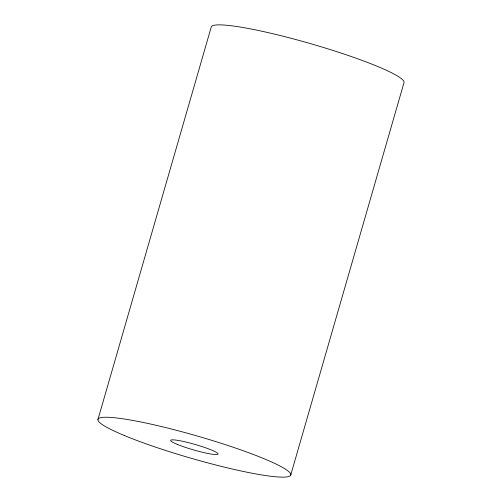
<?xml version="1.0" encoding="UTF-8"?>
<svg xmlns="http://www.w3.org/2000/svg" width="502" height="502" viewBox="0 0 502 502"><rect width="100%" height="100%" fill="white"/><g stroke="black" fill="none" stroke-linecap="round" stroke-linejoin="round"><path stroke-width="0.75" d="M97.965 419.471L211.223 27.083A100.318 11.527 16.1 0 1 309.985 43.486A100.318 11.527 16.1 0 1 404.035 82.529L290.777 474.917M177.2 444.339A24.667 2.836 16.1 0 0 217.121 454.498A24.667 2.836 16.1 0 0 188.796 442.739A24.667 2.836 16.1 0 0 177.2 444.339M124.534 435.598A100.318 11.527 16.1 0 0 286.88 476.9A100.318 11.527 16.1 0 0 171.697 429.084A100.318 11.527 16.1 0 0 124.534 435.598"/></g></svg>
